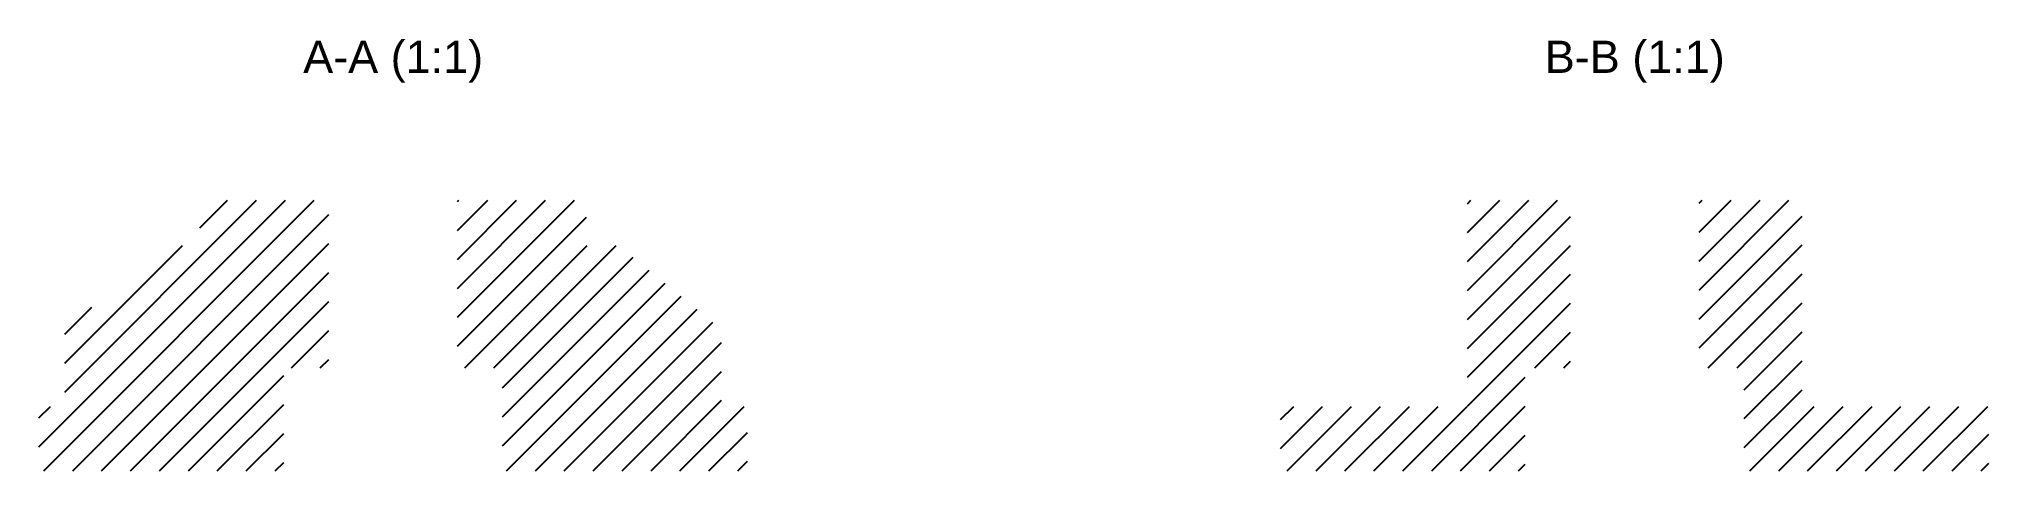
# Paper-space layout 'Разрезы' of a CAD drawing. Header units: millimetres. Extents: x 64 to 367, y 208 to 275.
import ezdxf

# ---------------------------------------------------------------- set-up
doc = ezdxf.new("R2010")
doc.units = ezdxf.units.MM
doc.layers.add('MD_Аннотация', color=7, linetype='Continuous', lineweight=25)
doc.layers.add('MD_Штриховка', color=7, linetype='Continuous', lineweight=25)
doc.styles.get("Standard").update_dxf_attribs({"font": 'arial.ttf'})

psp = doc.layouts.new('Разрезы')

# ---------------------------------------------------------------- hatches: boundary and pattern name
at = {"layer": 'MD_Штриховка'}
h = psp.add_hatch(dxfattribs=at)
h.set_pattern_fill('ANSI31', color=256, style=0)
h.paths.add_polyline_path([(83.91, 243.34), (67.91, 230.34), (67.91, 218.34), (63.91, 218.34), (63.91, 208.34), (101.91, 208.34), (101.91, 224.34), (108.91, 224.34), (108.91, 250.34), (88.91, 250.34), (88.91, 243.34)], flags=0)
h.paths.add_polyline_path([(169.91, 230.34), (153.91, 243.34), (148.91, 243.34), (148.91, 250.34), (128.91, 250.34), (128.91, 224.34), (135.91, 224.34), (135.91, 208.34), (173.91, 208.34), (173.91, 218.34), (169.91, 218.34)], flags=0)
h = psp.add_hatch(dxfattribs=at)
h.set_pattern_fill('ANSI31', color=256, style=0)
h.paths.add_polyline_path([(337.69, 218.34), (337.69, 250.34), (321.71, 250.34), (321.71, 224.34), (328.71, 224.34), (328.71, 208.34), (366.71, 208.34), (366.71, 218.34)], flags=0)
h.paths.add_polyline_path([(301.71, 224.34), (301.71, 250.34), (285.73, 250.34), (285.73, 218.34), (256.71, 218.34), (256.71, 208.34), (294.71, 208.34), (294.71, 224.34)], flags=0)

# ---------------------------------------------------------------- texts
at = {"layer": 'MD_Аннотация', "char_height": 5, "attachment_point": 8}
for s, insert, width in [('A-A (1:1)', (118.91, 268.59), 30.2149), ('B-B (1:1)', (311.71, 268.59), 29.6828)]:
    psp.add_mtext(s, dxfattribs=dict(at, insert=insert, width=width))

doc.saveas('drawing.dxf')
